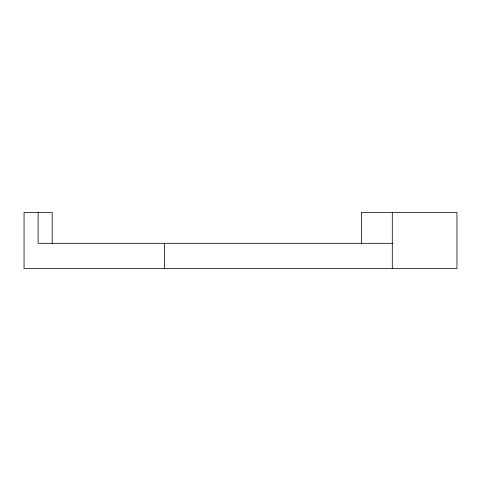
<?xml version="1.0" encoding="UTF-8"?>
<svg xmlns="http://www.w3.org/2000/svg" width="481" height="481" viewBox="0 0 481 481"><rect width="100%" height="100%" fill="white"/><g stroke="black" fill="none" stroke-linecap="round" stroke-linejoin="round"><path stroke-width="0.72" d="M392.298 243.314L38.107 243.314L38.107 212.392M392.298 212.392L392.298 268.608M361.375 243.314L361.375 212.392L456.95 212.392L456.95 268.608L24.05 268.608L24.05 212.392L52.158 212.392L52.158 243.314M164.604 243.314L164.604 268.608"/></g></svg>
